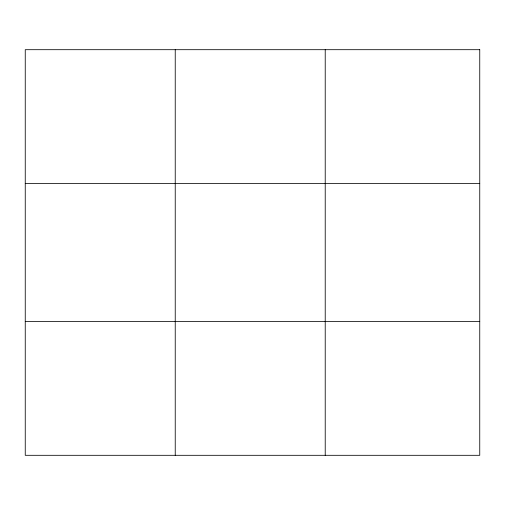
<?xml version="1.0" encoding="UTF-8"?>
<svg xmlns="http://www.w3.org/2000/svg" width="505" height="505" viewBox="0 0 505 505"><rect width="100%" height="100%" fill="white"/><g stroke="black" fill="none" stroke-linecap="round" stroke-linejoin="round"><path stroke-width="0.76" d="M175.235 49.692L175.235 455.308M325.22 49.692L325.22 455.308M25.25 183.542L479.75 183.542M25.25 321.458L479.75 321.458M479.75 49.692L479.75 455.308L25.25 455.308L25.25 49.692L479.75 49.692"/></g></svg>
